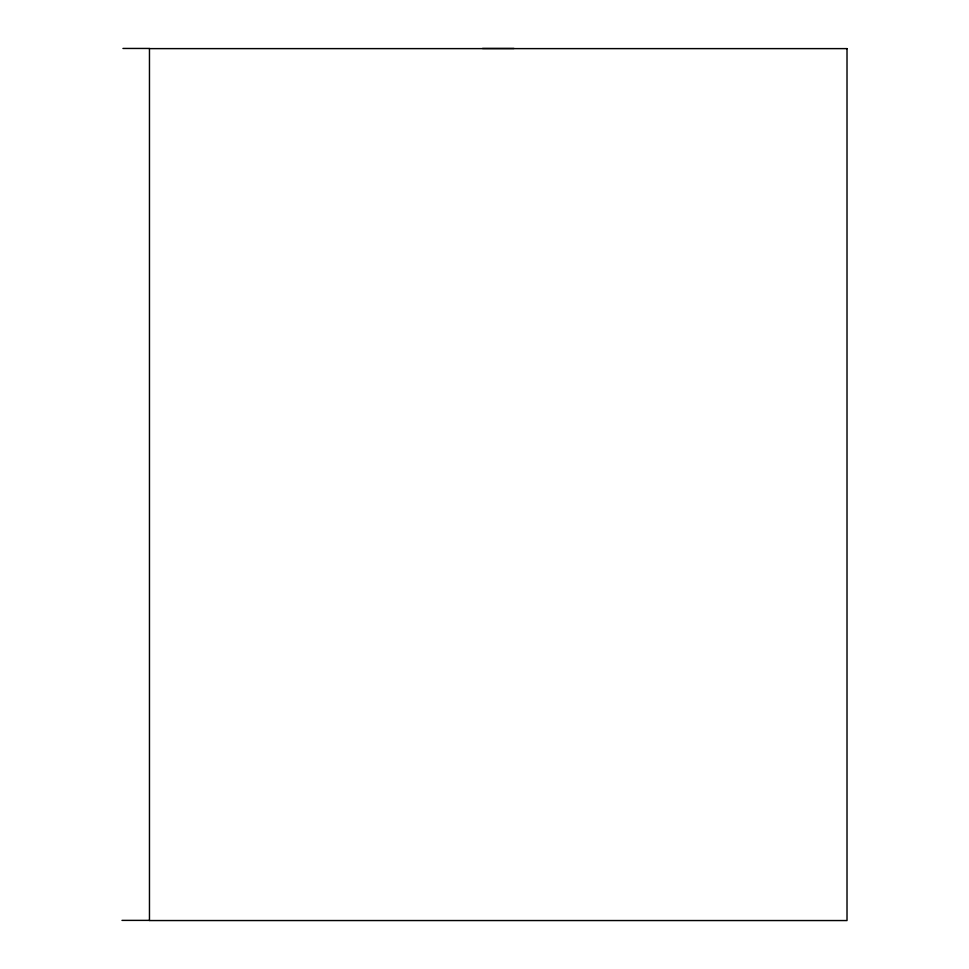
<?xml version="1.0" encoding="UTF-8"?>
<svg xmlns="http://www.w3.org/2000/svg" width="969" height="969" viewBox="0 0 969 969"><rect width="100%" height="100%" fill="white"/><g stroke="black" fill="none" stroke-linecap="round" stroke-linejoin="round"><path stroke-width="1.45" d="M122.942 48.45L149.468 48.45M482.501 48.45L513.982 48.45M121.985 920.38L149.468 920.38M847.015 48.62L149.468 48.62L149.468 920.55L847.015 920.55L847.015 48.62"/></g></svg>
